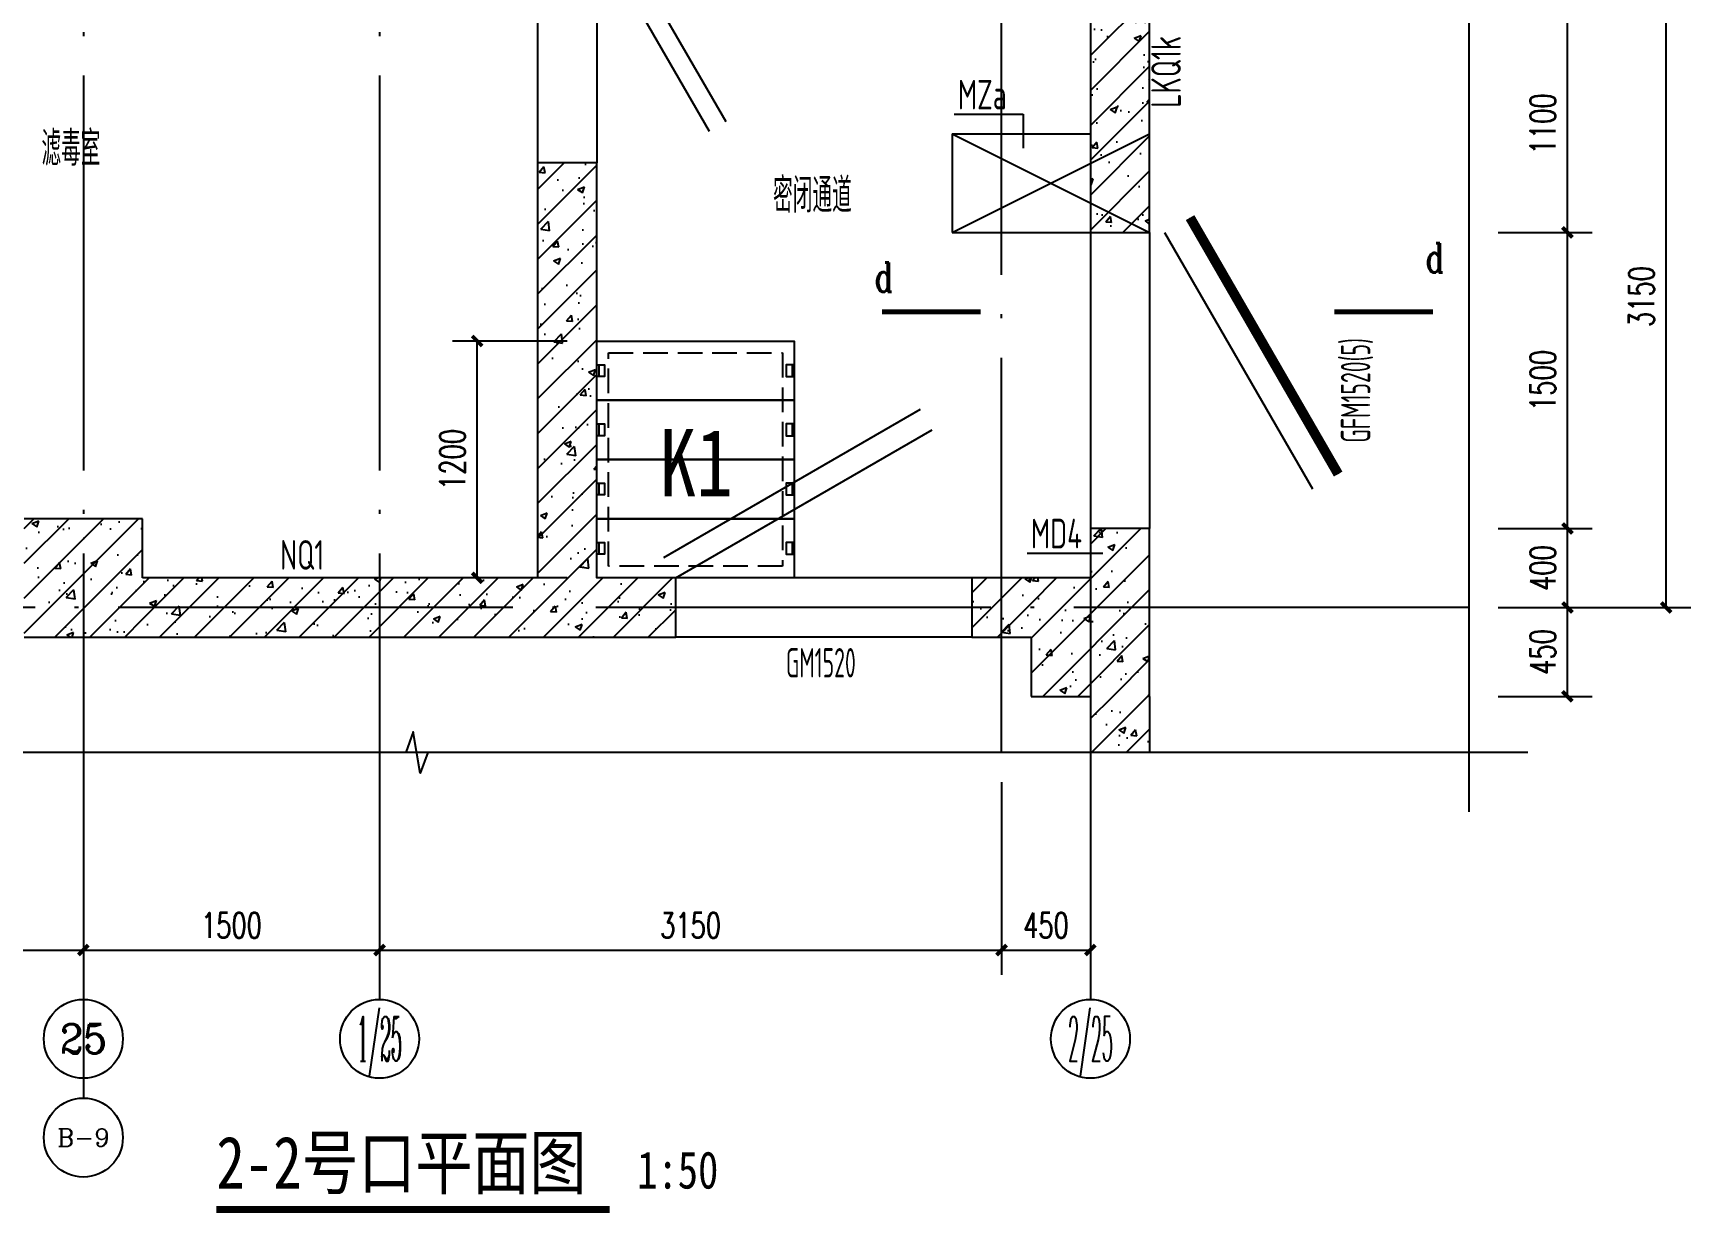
# Model space of a CAD drawing. Extents: x 37906 to 290206, y -18154 to 41246.
# Drawn here: x 104825 to 113221, y 27589 to 33565 of the extents above; entities that cross this region are included whole.
import ezdxf
from ezdxf.enums import TextEntityAlignment as Align

# ---------------------------------------------------------------- set-up
doc = ezdxf.new("R2010")
doc.units = 0
doc.header["$LTSCALE"] = 1000
doc.header["$MEASUREMENT"] = 0
doc.linetypes.add('__DASH', pattern=[0.35, 0.25, -0.1])
doc.linetypes.add('DOTE', pattern=[2.42, 2, -0.2, 0.02, -0.2])
for name, color, linetype in [('A-COLUMN', 2, 'Continuous'), ('AXIS', 3, 'Continuous'), ('AXIS_TEXT', 7, 'Continuous'), ('DIM_SYMB', 3, 'Continuous'), ('DOTE', 1, 'DOTE'), ('PUB_DIM', 3, 'Continuous'), ('PUB_HATCH', 8, 'Continuous'), ('PUB_TEXT', 7, 'Continuous'), ('RF-JSK', 9, 'Continuous'), ('RF-M', 7, 'Continuous'), ('RF-MBH', 11, 'Continuous'), ('RF-QT', 30, 'Continuous'), ('TEXT', 7, 'Continuous')]:
    doc.layers.add(name, color=color, linetype=linetype)
doc.layers.add('RF-WZ', color=110, linetype='Continuous', lineweight=0)
doc.styles.add('8B2_02', font='tssdeng.shx', dxfattribs={"width": 0.6, "bigfont": 'TSSDCHN.shx'})
doc.styles.add('_TCH_AXIS', font='COMPLEX', dxfattribs={"bigfont": 'GBCBIG'})
doc.styles.add('_TCH_DIM_T3', font='SIMPLEX', dxfattribs={"width": 0.705882, "bigfont": 'GBCBIG'})
doc.styles.add('_TCH_LABEL', font='COMPLEX', dxfattribs={"bigfont": 'GBCBIG'})
doc.styles.add('_TCH_WINDOW', font='tssdeng.shx', dxfattribs={"width": 0.8, "height": 3.5, "bigfont": 'tssdchn.shx'})
doc.styles.add('COMPLEX', font='COMPLEX.shx', dxfattribs={"width": 0.65})
doc.styles.get("Standard").update_dxf_attribs({"font": 'tssdeng2.shx', "width": 0.7, "bigfont": 'hztxt.shx'})
doc.styles.add('TSSD_Rein', font='tssdeng2.shx', dxfattribs={"width": 0.7, "bigfont": 'tssdchn.shx'})
doc.styles.add('TYDG_01', font='', dxfattribs={"width": 0.8})
doc.styles.get('TYDG_01').set_extended_font_data('SimSun')
doc.dimstyles.new('_TCH_ARCH&&50', dxfattribs={"dimtxt": 127.5, "dimasz": 50, "dimexe": 125, "dimexo": 150, "dimgap": 61.25, "dimtad": 1, "dimdec": 0, "dimrnd": 5, "dimzin": 0, "dimdsep": 46, "dimtxsty": '_TCH_DIM_T3', "dimblk": 'ARCHTICK', "dimcen": 0.09, "dimclrt": 7, "dimazin": 2, "dimtfac": 1, "dimtdec": 0, "dimtix": 1, "dimtmove": 2, "dimatfit": 3, "dimfxl": 1, "dimtolj": 1, "dimtzin": 0, "dimarcsym": 0})
pattern_1 = [(45, (-1643243.6, -8243.22), (-88.388348, 88.388348), []), (50, (-1643243.6, -8243.22), (358.63009, -31.376067), [37.5, -412.5]), (355, (-1643243.6, -8243.22), (-69.37567, 376.09607), [30, -330]), (100.4514, (-1643213.7, -8245.84), (289.25469, 344.71977), [31.870095, -350.571056]), (46.1842, (-1643243.6, -8143.22), (533.62052, -82.75951), [56.25, -618.75]), (96.6356, (-1643199.13, -8150.1), (467.33135, 487.05894), [47.80514, -525.8565]), (351.1842, (-1643243.6, -8143.2), (467.33097, 487.0593), [45, -495]), (21, (-1643193.6, -8168.22), (298.453526, -201.309445), [37.5, -412.5]), (326, (-1643193.6, -8168.22), (121.657666, 362.57502), [30, -330]), (71.4514, (-1643168.73, -8185), (420.111314, 161.26525), [31.870095, -350.571056]), (37.5, (-1643243.6, -8243.22), (6.079928, 166.446927), [0, -326, 0, -335, 0, -331.25]), (7.5, (-1643243.6, -8243.22), (131.534769, 197.205856), [0, -191, 0, -318.5, 0, -126.25]), (327.5, (-1643355.1, -8243.22), (266.911218, -11.277436), [0, -125, 0, -390, 0, -517.5]), (317.5, (-1643405.1, -8243.22), (291.593085, 50.05249), [0, -162.5, 0, -259, 0, -367.5])]

# ---------------------------------------------------------------- blocks, each defined once
blk = doc.blocks.new('RFJSK1')
at = {"layer": 'RF-JSK'}
for p, q in [((220418.2, 104410.6), (220418.2, 104350.6)), ((221398.2, 104410.6), (221398.2, 104350.6)), ((220418.2, 104110.6), (220418.2, 104050.6)), ((221398.2, 104110.6), (221398.2, 104050.6)), ((220418.2, 103810.6), (220418.2, 103750.6)), ((221398.2, 103810.6), (221398.2, 103750.6)), ((220418.2, 103510.6), (220418.2, 103450.6)), ((221398.2, 103510.6), (221398.2, 103450.6))]:
    blk.add_line(p, q, dxfattribs=at)
for points in [[(220408.2, 104530.6), (221408.2, 104530.6), (221408.2, 103330.6), (220408.2, 103330.6), (220408.2, 104530.6)], [(220408.2, 104410.6), (220408.2, 104530.6), (221408.2, 104530.6), (221408.2, 104410.6)], [(220408.2, 104410.6), (220448.2, 104410.6), (220448.2, 104350.6), (220408.2, 104350.6)], [(221408.2, 104410.6), (221368.2, 104410.6), (221368.2, 104350.6), (221408.2, 104350.6)], [(221408.2, 104350.6), (221408.2, 104230.6), (220408.2, 104230.6), (220408.2, 104350.6)], [(220408.2, 104110.6), (220408.2, 104230.6), (221408.2, 104230.6), (221408.2, 104110.6)], [(220408.2, 104110.6), (220448.2, 104110.6), (220448.2, 104050.6), (220408.2, 104050.6)], [(221408.2, 104110.6), (221368.2, 104110.6), (221368.2, 104050.6), (221408.2, 104050.6)], [(221408.2, 104050.6), (221408.2, 103930.6), (220408.2, 103930.6), (220408.2, 104050.6)], [(220408.2, 103810.6), (220408.2, 103930.6), (221408.2, 103930.6), (221408.2, 103810.6)], [(220408.2, 103810.6), (220448.2, 103810.6), (220448.2, 103750.6), (220408.2, 103750.6)], [(221408.2, 103810.6), (221368.2, 103810.6), (221368.2, 103750.6), (221408.2, 103750.6)], [(221408.2, 103750.6), (221408.2, 103630.6), (220408.2, 103630.6), (220408.2, 103750.6)], [(220408.2, 103510.6), (220408.2, 103630.6), (221408.2, 103630.6), (221408.2, 103510.6)], [(220408.2, 103510.6), (220448.2, 103510.6), (220448.2, 103450.6), (220408.2, 103450.6)], [(221408.2, 103450.6), (221408.2, 103330.6), (220408.2, 103330.6), (220408.2, 103450.6)], [(221408.2, 103510.6), (221368.2, 103510.6), (221368.2, 103450.6), (221408.2, 103450.6)]]:
    blk.add_lwpolyline(points, dxfattribs=at)
at = {"layer": 'RF-JSK', "linetype": '__DASH', "ltscale": 0.5}
blk.add_lwpolyline([(220468.2, 104470.6), (221348.2, 104470.6), (221348.2, 103390.6), (220468.2, 103390.6)], close=True, dxfattribs=at)
at = {"layer": 'RF-JSK', "color": 110, "style": 'TYDG_01', "width": 0.8}
blk.add_text('K1', height=339.87, dxfattribs=at).set_placement((220726.9, 103744.4))
blk = doc.blocks.new('_ArchTick')
at = {"color": 0, "linetype": 'ByBlock', "const_width": 0.4}
blk.add_lwpolyline([(-0.5, -0.5), (0.5, 0.5)], dxfattribs=at)
blk = doc.blocks.new('*D1109')
at = {"layer": 'Defpoints', "color": 0}
for p in [(107074.2, 32005.4), (107679.6, 32005.4), (107679.6, 30805.4)]:
    blk.add_point(p, dxfattribs=at)
at = {"layer": 'PUB_DIM', "color": 0, "lineweight": -2}
for p, q in [((107529.6, 32005.4), (106949.2, 32005.4)), ((107074.2, 30805.4), (107074.2, 32005.4)), ((107529.6, 30805.4), (106949.2, 30805.4))]:
    blk.add_line(p, q, dxfattribs=at)
at = {"layer": 'PUB_DIM', "color": 0, "lineweight": -2, "xscale": 50, "yscale": 50, "zscale": 50}
for p, rotation in [((107074.2, 32005.4), 90), ((107074.2, 30805.4), 270)]:
    blk.add_blockref('_ArchTick', p, dxfattribs=dict(at, rotation=rotation))
at = {"layer": 'PUB_DIM', "color": 7, "insert": (106949.2, 31405.4), "char_height": 127.5, "attachment_point": 5, "rotation": 90, "style": '_TCH_DIM_T3'}
blk.add_mtext('\\A1;1200', dxfattribs=at)
blk = doc.blocks.new('*D1110')
at = {"layer": 'Defpoints', "color": 0}
for p in [(112095.5, 30655.4), (112595.5, 30655.4), (112095.5, 30205.4)]:
    blk.add_point(p, dxfattribs=at)
at = {"layer": 'PUB_DIM', "color": 0, "lineweight": -2}
for p, q in [((112245.5, 30655.4), (112720.5, 30655.4)), ((112595.5, 30205.4), (112595.5, 30655.4)), ((112245.5, 30205.4), (112720.5, 30205.4))]:
    blk.add_line(p, q, dxfattribs=at)
at = {"layer": 'PUB_DIM', "color": 0, "lineweight": -2, "xscale": 50, "yscale": 50, "zscale": 50}
for p, rotation in [((112595.5, 30655.4), 90), ((112595.5, 30205.4), 270)]:
    blk.add_blockref('_ArchTick', p, dxfattribs=dict(at, rotation=rotation))
at = {"layer": 'PUB_DIM', "color": 7, "insert": (112470.5, 30430.4), "char_height": 127.5, "attachment_point": 5, "rotation": 90, "style": '_TCH_DIM_T3'}
blk.add_mtext('\\A1;450', dxfattribs=at)
blk = doc.blocks.new('*D1111')
at = {"layer": 'Defpoints', "color": 0}
for p in [(112095.5, 31055.4), (112595.5, 31055.4), (112095.5, 30655.4)]:
    blk.add_point(p, dxfattribs=at)
at = {"layer": 'PUB_DIM', "color": 0, "lineweight": -2}
for p, q in [((112245.5, 31055.4), (112720.5, 31055.4)), ((112595.5, 30655.4), (112595.5, 31055.4)), ((112245.5, 30655.4), (112720.5, 30655.4))]:
    blk.add_line(p, q, dxfattribs=at)
at = {"layer": 'PUB_DIM', "color": 0, "lineweight": -2, "xscale": 50, "yscale": 50, "zscale": 50}
for p, rotation in [((112595.5, 31055.4), 90), ((112595.5, 30655.4), 270)]:
    blk.add_blockref('_ArchTick', p, dxfattribs=dict(at, rotation=rotation))
at = {"layer": 'PUB_DIM', "color": 7, "insert": (112470.5, 30855.4), "char_height": 127.5, "attachment_point": 5, "rotation": 90, "style": '_TCH_DIM_T3'}
blk.add_mtext('\\A1;400', dxfattribs=at)
blk = doc.blocks.new('*D1112')
at = {"layer": 'Defpoints', "color": 0}
for p in [(112095.5, 32555.4), (112595.5, 32555.4), (112095.5, 31055.4)]:
    blk.add_point(p, dxfattribs=at)
at = {"layer": 'PUB_DIM', "color": 0, "lineweight": -2}
for p, q in [((112245.5, 32555.4), (112720.5, 32555.4)), ((112595.5, 31055.4), (112595.5, 32555.4)), ((112245.5, 31055.4), (112720.5, 31055.4))]:
    blk.add_line(p, q, dxfattribs=at)
at = {"layer": 'PUB_DIM', "color": 0, "lineweight": -2, "xscale": 50, "yscale": 50, "zscale": 50}
for p, rotation in [((112595.5, 32555.4), 90), ((112595.5, 31055.4), 270)]:
    blk.add_blockref('_ArchTick', p, dxfattribs=dict(at, rotation=rotation))
at = {"layer": 'PUB_DIM', "color": 7, "insert": (112470.5, 31805.4), "char_height": 127.5, "attachment_point": 5, "rotation": 90, "style": '_TCH_DIM_T3'}
blk.add_mtext('\\A1;1500', dxfattribs=at)
blk = doc.blocks.new('*D1113')
at = {"layer": 'Defpoints', "color": 0}
for p in [(112095.5, 33655.4), (112595.5, 33655.4), (112095.5, 32555.4)]:
    blk.add_point(p, dxfattribs=at)
at = {"layer": 'PUB_DIM', "color": 0, "lineweight": -2}
for p, q in [((112245.5, 33655.4), (112720.5, 33655.4)), ((112595.5, 32555.4), (112595.5, 33655.4)), ((112245.5, 32555.4), (112720.5, 32555.4))]:
    blk.add_line(p, q, dxfattribs=at)
at = {"layer": 'PUB_DIM', "color": 0, "lineweight": -2, "xscale": 50, "yscale": 50, "zscale": 50}
for p, rotation in [((112595.5, 33655.4), 90), ((112595.5, 32555.4), 270)]:
    blk.add_blockref('_ArchTick', p, dxfattribs=dict(at, rotation=rotation))
at = {"layer": 'PUB_DIM', "color": 7, "insert": (112470.5, 33105.4), "char_height": 127.5, "attachment_point": 5, "rotation": 90, "style": '_TCH_DIM_T3'}
blk.add_mtext('\\A1;1100', dxfattribs=at)
blk = doc.blocks.new('*D1156')
at = {"layer": 'Defpoints', "color": 0}
for p in [(112095.5, 33805.4), (113095.5, 33805.4), (112095.5, 30655.4)]:
    blk.add_point(p, dxfattribs=at)
at = {"layer": 'PUB_DIM', "color": 0, "lineweight": -2}
for p, q in [((112245.5, 33805.4), (113220.5, 33805.4)), ((113095.5, 30655.4), (113095.5, 33805.4)), ((112245.5, 30655.4), (113220.5, 30655.4))]:
    blk.add_line(p, q, dxfattribs=at)
at = {"layer": 'PUB_DIM', "color": 0, "lineweight": -2, "xscale": 50, "yscale": 50, "zscale": 50}
for p, rotation in [((113095.5, 33805.4), 90), ((113095.5, 30655.4), 270)]:
    blk.add_blockref('_ArchTick', p, dxfattribs=dict(at, rotation=rotation))
at = {"layer": 'PUB_DIM', "color": 7, "insert": (112970.5, 32230.4), "char_height": 127.5, "attachment_point": 5, "rotation": 90, "style": '_TCH_DIM_T3'}
blk.add_mtext('\\A1;3150', dxfattribs=at)
blk = doc.blocks.new('*D1159')
at = {"layer": 'Defpoints', "color": 0}
for p in [(102229.6, 29920.5), (105079.6, 29920.5), (105079.6, 28920.5)]:
    blk.add_point(p, dxfattribs=at)
at = {"layer": 'PUB_DIM', "color": 0, "lineweight": -2}
for p, q in [((102229.6, 29770.5), (102229.6, 28795.5)), ((105079.6, 29770.5), (105079.6, 28795.5)), ((102229.6, 28920.5), (105079.6, 28920.5))]:
    blk.add_line(p, q, dxfattribs=at)
at = {"layer": 'PUB_DIM', "color": 0, "lineweight": -2, "xscale": 50, "yscale": 50, "zscale": 50, "rotation": 180}
blk.add_blockref('_ArchTick', (102229.6, 28920.5), dxfattribs=at)
at = {"layer": 'PUB_DIM', "color": 0, "lineweight": -2, "xscale": 50, "yscale": 50, "zscale": 50}
blk.add_blockref('_ArchTick', (105079.6, 28920.5), dxfattribs=at)
at = {"layer": 'PUB_DIM', "color": 7, "insert": (103654.6, 29045.5), "char_height": 127.5, "attachment_point": 5, "style": '_TCH_DIM_T3'}
blk.add_mtext('\\A1;2850', dxfattribs=at)
blk = doc.blocks.new('*D1160')
at = {"layer": 'Defpoints', "color": 0}
for p in [(105079.6, 29920.5), (106579.6, 29920.5), (106579.6, 28920.5)]:
    blk.add_point(p, dxfattribs=at)
at = {"layer": 'PUB_DIM', "color": 0, "lineweight": -2}
for p, q in [((105079.6, 29770.5), (105079.6, 28795.5)), ((106579.6, 29770.5), (106579.6, 28795.5)), ((105079.6, 28920.5), (106579.6, 28920.5))]:
    blk.add_line(p, q, dxfattribs=at)
at = {"layer": 'PUB_DIM', "color": 0, "lineweight": -2, "xscale": 50, "yscale": 50, "zscale": 50, "rotation": 180}
blk.add_blockref('_ArchTick', (105079.6, 28920.5), dxfattribs=at)
at = {"layer": 'PUB_DIM', "color": 0, "lineweight": -2, "xscale": 50, "yscale": 50, "zscale": 50}
blk.add_blockref('_ArchTick', (106579.6, 28920.5), dxfattribs=at)
at = {"layer": 'PUB_DIM', "color": 7, "insert": (105829.6, 29045.5), "char_height": 127.5, "attachment_point": 5, "style": '_TCH_DIM_T3'}
blk.add_mtext('\\A1;1500', dxfattribs=at)
blk = doc.blocks.new('*D1161')
at = {"layer": 'Defpoints', "color": 0}
for p in [(106579.6, 29920.5), (109729.6, 29920.5), (109729.6, 28920.5)]:
    blk.add_point(p, dxfattribs=at)
at = {"layer": 'PUB_DIM', "color": 0, "lineweight": -2}
for p, q in [((106579.6, 29770.5), (106579.6, 28795.5)), ((109729.6, 29770.5), (109729.6, 28795.5)), ((106579.6, 28920.5), (109729.6, 28920.5))]:
    blk.add_line(p, q, dxfattribs=at)
at = {"layer": 'PUB_DIM', "color": 0, "lineweight": -2, "xscale": 50, "yscale": 50, "zscale": 50, "rotation": 180}
blk.add_blockref('_ArchTick', (106579.6, 28920.5), dxfattribs=at)
at = {"layer": 'PUB_DIM', "color": 0, "lineweight": -2, "xscale": 50, "yscale": 50, "zscale": 50}
blk.add_blockref('_ArchTick', (109729.6, 28920.5), dxfattribs=at)
at = {"layer": 'PUB_DIM', "color": 7, "insert": (108154.6, 29045.5), "char_height": 127.5, "attachment_point": 5, "style": '_TCH_DIM_T3'}
blk.add_mtext('\\A1;3150', dxfattribs=at)
blk = doc.blocks.new('*D1162')
at = {"layer": 'Defpoints', "color": 0}
for p in [(109729.6, 29920.5), (110179.6, 29920.5), (110179.6, 28920.5)]:
    blk.add_point(p, dxfattribs=at)
at = {"layer": 'PUB_DIM', "color": 0, "lineweight": -2}
for p, q in [((109729.6, 29770.5), (109729.6, 28795.5)), ((110179.6, 29770.5), (110179.6, 28795.5)), ((109729.6, 28920.5), (110179.6, 28920.5))]:
    blk.add_line(p, q, dxfattribs=at)
at = {"layer": 'PUB_DIM', "color": 0, "lineweight": -2, "xscale": 50, "yscale": 50, "zscale": 50, "rotation": 180}
blk.add_blockref('_ArchTick', (109729.6, 28920.5), dxfattribs=at)
at = {"layer": 'PUB_DIM', "color": 0, "lineweight": -2, "xscale": 50, "yscale": 50, "zscale": 50}
blk.add_blockref('_ArchTick', (110179.6, 28920.5), dxfattribs=at)
at = {"layer": 'PUB_DIM', "color": 7, "insert": (109954.6, 29045.5), "char_height": 127.5, "attachment_point": 5, "style": '_TCH_DIM_T3'}
blk.add_mtext('\\A1;450', dxfattribs=at)
blk = doc.blocks.new('_AXISO')
blk.add_circle((0, 0), 0.5)
at = {"layer": 'AXIS_TEXT', "style": 'COMPLEX', "width": 1.041667}
blk.add_attdef('A', text='', height=0.56, dxfattribs=at).set_placement((-0.25, -0.28), (0.25, -0.28), align=Align.FIT)

msp = doc.modelspace()

# ---------------------------------------------------------------- hatches: boundary and pattern name
at = {"layer": 'PUB_HATCH'}
h = msp.add_hatch(dxfattribs=at)
h.set_pattern_fill('钢筋混凝土', color=256, scale=50, style=0)
h.set_pattern_definition(pattern_1)
h.paths.add_polyline_path([(110479.6, 33955.4), (110329.6, 33955.4), (110179.6, 33955.4), (110179.6, 32555.4), (110479.6, 32555.4)])
h = msp.add_hatch(dxfattribs=at)
h.set_pattern_fill('钢筋混凝土', color=256, scale=50, style=0)
h.set_pattern_definition(pattern_1)
h.paths.add_polyline_path([(107679.6, 30805.4), (107679.6, 32908.1), (107379.6, 32908.1), (107379.6, 30805.4), (107529.6, 30705.4)])
h = msp.add_hatch(dxfattribs=at)
h.set_pattern_fill('钢筋混凝土', color=256, scale=50, style=0)
h.set_pattern_definition(pattern_1)
h.paths.add_polyline_path([(105379.6, 30505.4), (105379.6, 31105.4), (104779.6, 31105.4), (104779.6, 30505.4)])
h = msp.add_hatch(dxfattribs=at)
h.set_pattern_fill('钢筋混凝土', color=256, scale=50, style=0)
h.set_pattern_definition(pattern_1)
h.paths.add_polyline_path([(110179.6, 30805.4), (110479.6, 30805.4), (110479.6, 31055.4), (110179.6, 31055.4)])
h = msp.add_hatch(dxfattribs=at)
h.set_pattern_fill('钢筋混凝土', color=256, scale=50, style=0)
h.set_pattern_definition(pattern_1)
h.paths.add_polyline_path([(105379.6, 30805.4), (105379.6, 30505.4), (107529.6, 30505.4), (107529.6, 30705.4), (107379.6, 30805.4)])
h = msp.add_hatch(dxfattribs=at)
h.set_pattern_fill('钢筋混凝土', color=256, scale=50, style=0)
h.set_pattern_definition(pattern_1)
h.paths.add_polyline_path([(107529.6, 30505.4), (108079.6, 30505.4), (108079.6, 30805.4), (107679.6, 30805.4), (107529.6, 30705.4)])
h = msp.add_hatch(dxfattribs=at)
h.set_pattern_fill('钢筋混凝土', color=256, scale=50, style=0)
h.set_pattern_definition(pattern_1)
h.paths.add_polyline_path([(109879.6, 30505.4), (109879.6, 30805.4), (109579.6, 30805.4), (109579.6, 30505.4)])
h = msp.add_hatch(dxfattribs=at)
h.set_pattern_fill('钢筋混凝土', color=256, scale=50, style=0)
h.set_pattern_definition(pattern_1)
h.paths.add_polyline_path([(110479.6, 30205.4), (110479.6, 30805.4), (109879.6, 30805.4), (109879.6, 30205.4)])
h = msp.add_hatch(dxfattribs=at)
h.set_pattern_fill('钢筋混凝土', color=256, scale=50, style=0)
h.set_pattern_definition(pattern_1)
h.paths.add_polyline_path([(110479.6, 30205.4), (110179.6, 30205.4), (110179.6, 29920.5), (110479.6, 29920.5)])

# ---------------------------------------------------------------- linework, layer by layer
for p, q in [((109489.2, 33153.6), (109839.8, 33153.6)), ((109839.8, 33153.6), (109839.8, 32983)), ((109479.6, 33055.4), (110479.6, 32555.4)), ((109479.6, 32555.4), (110479.6, 33055.4)), ((109858.8, 30930.4), (110242.1, 30930.4))]:
    msp.add_line(p, q)
msp.add_lwpolyline([(101440.9, 38189.6), (112095.5, 38189.6), (112095.5, 29920.5), (101440.9, 29920.5)], close=True)
at = {"layer": 'A-COLUMN'}
for p, q in [((105379.6, 31105.4), (104779.6, 31105.4)), ((105379.6, 30805.4), (105379.6, 31105.4)), ((110127.9, 30805.4), (109879.6, 30805.4)), ((110179.6, 30805.4), (110127.9, 30805.4)), ((110479.6, 30205.4), (110479.6, 30805.4)), ((104779.6, 30505.4), (105379.6, 30505.4)), ((109879.6, 30505.4), (109879.6, 30205.4)), ((109879.6, 30205.4), (110179.6, 30205.4))]:
    msp.add_line(p, q, dxfattribs=at)
at = {"layer": 'AXIS'}
for p, q in [((105079.6, 29920.5), (105079.6, 28170.5)), ((105079.6, 29920.5), (105079.6, 28670.5)), ((106579.6, 29920.5), (106579.6, 28670.5)), ((110179.6, 29920.5), (110179.6, 28670.5))]:
    msp.add_line(p, q, dxfattribs=at)
at = {"layer": 'DIM_SYMB'}
for points in [[(112095.5, 38489.6), (112095.5, 34111.3), (112200.5, 34073.1), (111990.5, 34036.1), (112095.5, 33998.8), (112095.5, 29620.5)], [(112395.5, 29920.5), (106824.5, 29920.5), (106786.2, 29815.5), (106749.2, 30025.5), (106712, 29920.5), (101140.9, 29920.5)]]:
    msp.add_lwpolyline(points, dxfattribs=at)
at = {"layer": 'DIM_SYMB', "const_width": 25}
for points in [[(109124.3, 32153.8), (109624.3, 32153.8)], [(111414.2, 32153.8), (111914.2, 32153.8)]]:
    msp.add_lwpolyline(points, dxfattribs=at)
at = {"layer": 'DIM_SYMB', "lineweight": -3, "const_width": 35}
msp.add_lwpolyline([(105753.4, 27606.6), (107744.4, 27606.6)], dxfattribs=at)
at = {"layer": 'DOTE'}
for p, q in [((105079.6, 38189.6), (105079.6, 29920.5)), ((106579.6, 38189.6), (106579.6, 29920.5)), ((109729.6, 29920.5), (109729.6, 38189.6)), ((110179.6, 38189.6), (110179.6, 29920.5)), ((112095.5, 30655.4), (101440.9, 30655.4))]:
    msp.add_line(p, q, dxfattribs=at)
at = {"layer": 'RF-M'}
for p, q in [((107379.6, 34108.1), (107379.6, 32908.1)), ((107649.6, 34108.1), (108249.6, 33068.8)), ((107679.6, 34108.1), (107679.6, 32908.1)), ((107732.8, 34156.1), (108332.8, 33116.8)), ((110684.5, 32630.4), (111434.5, 31331.3)), ((110179.6, 32555.4), (110179.6, 31055.4)), ((110479.6, 32555.4), (110479.6, 31055.4)), ((110554.6, 32555.4), (111304.6, 31256.3)), ((108019.6, 30909.3), (109318.7, 31659.3)), ((108079.6, 30805.4), (109378.7, 31555.4)), ((109579.6, 30805.4), (108079.6, 30805.4)), ((109579.6, 30505.4), (108079.6, 30505.4))]:
    msp.add_line(p, q, dxfattribs=at)
at = {"layer": 'RF-M', "const_width": 50}
msp.add_lwpolyline([(110684.5, 32630.4), (111434.5, 31331.3)], dxfattribs=at)
at = {"layer": 'RF-QT'}
for p, q in [((110479.6, 32555.4), (110479.6, 33955.4)), ((110179.6, 33655.4), (110179.6, 33055.4)), ((109479.6, 33055.4), (110179.6, 33055.4)), ((109479.6, 33055.4), (109479.6, 32555.4)), ((107679.6, 32908.1), (107379.6, 32908.1)), ((107379.6, 32908.1), (107379.6, 30805.4)), ((107679.6, 30805.4), (107679.6, 32908.1)), ((109479.6, 32555.4), (110479.6, 32555.4)), ((110179.6, 32555.4), (110479.6, 32555.4)), ((110479.6, 31055.4), (110179.6, 31055.4)), ((110179.6, 31055.4), (110179.6, 30805.4)), ((110479.6, 30805.4), (110479.6, 31055.4)), ((107379.6, 30805.4), (105379.6, 30805.4)), ((108079.6, 30805.4), (107679.6, 30805.4)), ((108079.6, 30505.4), (108079.6, 30805.4)), ((109879.6, 30805.4), (109579.6, 30805.4)), ((109579.6, 30805.4), (109579.6, 30505.4)), ((105379.6, 30505.4), (108079.6, 30505.4)), ((109579.6, 30505.4), (109879.6, 30505.4)), ((110179.6, 30205.4), (110179.6, 29920.5)), ((110479.6, 30205.4), (110479.6, 29920.5))]:
    msp.add_line(p, q, dxfattribs=at)

# ---------------------------------------------------------------- block references
at = {"layer": 'AXIS'}
ref = msp.add_blockref('_AXISO', (105079.6, 28470.5), dxfattribs=dict(at, xscale=400, yscale=400, zscale=400))
ref.add_attrib('A', '25', dxfattribs={"layer": 'AXIS_TEXT', "height": 147.14, "style": '_TCH_AXIS'}).set_placement((104960.5, 28397), (105198.8, 28397), align=Align.FIT)
ref = msp.add_blockref('_AXISO', (106579.6, 28470.5), dxfattribs=dict(at, xscale=400, yscale=400, zscale=400))
ref.add_attrib('A', '1/25', dxfattribs={"layer": 'AXIS_TEXT', "height": 226.27, "style": '_TCH_AXIS', "width": 0.295775}).set_placement((106466.5, 28357.4), (106692.8, 28357.4), align=Align.FIT)
ref = msp.add_blockref('_AXISO', (110179.6, 28470.5), dxfattribs=dict(at, xscale=400, yscale=400, zscale=400))
ref.add_attrib('A', '2/25', dxfattribs={"layer": 'AXIS_TEXT', "height": 226.27, "style": '_TCH_AXIS', "width": 0.276316}).set_placement((110066.5, 28357.4), (110292.8, 28357.4), align=Align.FIT)
ref = msp.add_blockref('_AXISO', (105079.6, 27970.5), dxfattribs=dict(at, xscale=400, yscale=400, zscale=400))
ref.add_attrib('A', 'B-9', dxfattribs={"layer": 'AXIS_TEXT', "height": 89.83, "style": '_TCH_AXIS'}).set_placement((104947, 27925.6), (105212.2, 27925.6), align=Align.FIT)
at = {"layer": 'RF-JSK', "linetype": 'ByBlock'}
msp.add_blockref('RFJSK1', (-112728.5, -72525.2), dxfattribs=at)

# ---------------------------------------------------------------- texts
at = {"width": 0.7}
for s, p in [('MZa', (109508.3, 33178.3)), ('MD4', (109877.9, 30955))]:
    msp.add_text(s, height=150, dxfattribs=at).set_placement(p)
at = {"layer": 'PUB_TEXT'}
for s, height, style, width, p in [('d', 148.8, '_TCH_LABEL', 0.705882, (111876.7, 32352)), ('d', 148.8, '_TCH_LABEL', 0.705882, (109086.8, 32254.4)), ('2-2号口平面图', 264.35, 'TYDG_01', 0.8, (105753.4, 27712)), ('1:50', 188.82, 'TYDG_01', 0.8, (107884.4, 27712))]:
    msp.add_text(s, height=height, dxfattribs=dict(at, style=style, width=width)).set_placement(p)
at = {"layer": 'RF-MBH', "style": '_TCH_WINDOW', "width": 0.564706}
for s, rotation, p in [('GFM1520(5)', 90, (111597, 31490.4)), ('GM1520', 360, (108637.4, 30301.1))]:
    msp.add_text(s, height=148.75, rotation=rotation, dxfattribs=at).set_placement(p)
at = {"layer": 'RF-WZ', "style": '8B2_02', "width": 0.6}
for s, p in [('滤毒室', (104867, 32893.1)), ('密闭通道', (108572.4, 32655.3))]:
    msp.add_text(s, height=175, dxfattribs=at).set_placement(p)
at = {"layer": 'TEXT', "color": 4, "ltscale": 100, "style": 'TSSD_Rein', "width": 0.7}
msp.add_text('LKQ1k', height=150, rotation=90, dxfattribs=at).set_placement((110637.7, 33186.6))
msp.add_text('NQ1', height=150, dxfattribs=at).set_placement((106075.9, 30846.8))

# ---------------------------------------------------------------- dimensions: what is measured, and where the dimension line sits
at = {"layer": 'PUB_DIM'}
for p1, p2, distance, picture, middle in [((112095.5, 30655.4), (112095.5, 33805.4), -1000, '*D1156', (112970.5, 32230.4)), ((112095.5, 32555.4), (112095.5, 33655.4), -500, '*D1113', (112470.5, 33105.4)), ((112095.5, 31055.4), (112095.5, 32555.4), -500, '*D1112', (112470.5, 31805.4)), ((107679.6, 30805.4), (107679.6, 32005.4), 605.5, '*D1109', (106949.2, 31405.4)), ((112095.5, 30655.4), (112095.5, 31055.4), -500, '*D1111', (112470.5, 30855.4)), ((112095.5, 30205.4), (112095.5, 30655.4), -500, '*D1110', (112470.5, 30430.4)), ((102229.6, 29920.5), (105079.6, 29920.5), -1000, '*D1159', (103654.6, 29045.5)), ((105079.6, 29920.5), (106579.6, 29920.5), -1000, '*D1160', (105829.6, 29045.5)), ((106579.6, 29920.5), (109729.6, 29920.5), -1000, '*D1161', (108154.6, 29045.5)), ((109729.6, 29920.5), (110179.6, 29920.5), -1000, '*D1162', (109954.6, 29045.5))]:
    dim = msp.add_aligned_dim(p1=p1, p2=p2, distance=distance, dimstyle='_TCH_ARCH&&50', dxfattribs=at)
    dim.commit()
    dim.dimension.update_dxf_attribs({"geometry": picture, "text_midpoint": middle})

doc.saveas('drawing.dxf')
